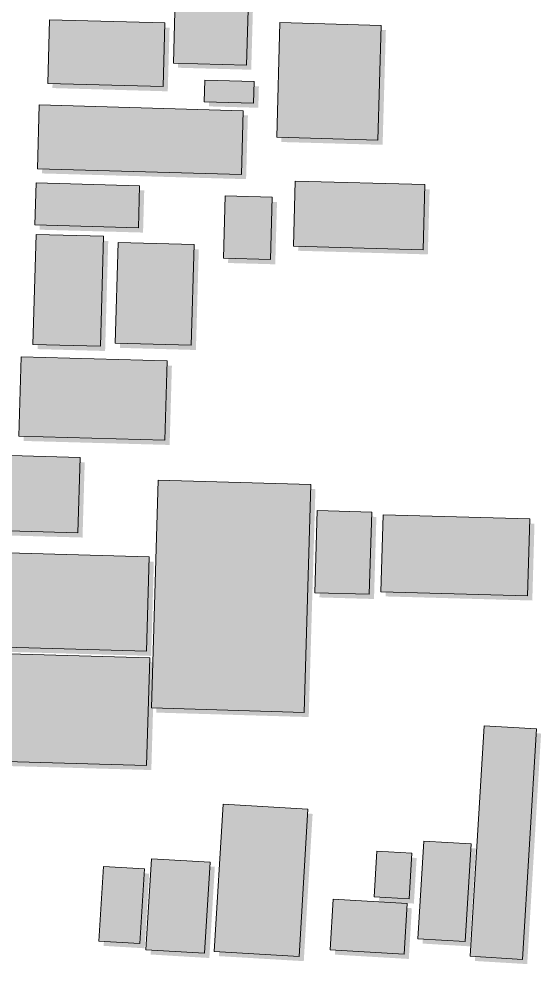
# Model space of a CAD drawing. Header units: metres. Extents: x 305859 to 307221, y 9155922 to 9156786.
# Drawn here: x 306872.9 to 306956.2, y 9155937.5 to 9156088.2 of the extents above; entities that cross this region are included whole.
import ezdxf

# ---------------------------------------------------------------- set-up
doc = ezdxf.new("R2010")
doc.units = ezdxf.units.M
doc.layers.add('B-BAYANGAN', color=7, linetype='Continuous', lineweight=0, true_color=0x76786c)
doc.layers.add('K-BANGUNAN_LUAR_TAPAK', color=7, linetype='Continuous', lineweight=9, true_color=0xdedede)

msp = doc.modelspace()

# ---------------------------------------------------------------- hatches: boundary and pattern name
at = {"layer": 'B-BAYANGAN', "true_color": 0x76786c}
h = msp.add_hatch(color=8, dxfattribs=at)
h.dxf.hatch_style = 1
h.paths.add_polyline_path([(306898.63, 9156092.88), (306910.29, 9156092.55), (306909.94, 9156080.13), (306898.27, 9156080.45), (306898.63, 9156092.88)])
h = msp.add_hatch(color=8, dxfattribs=at)
h.dxf.hatch_style = 1
h.paths.add_polyline_path([(306878.53, 9156087.35), (306896.92, 9156086.84), (306896.63, 9156076.69), (306878.24, 9156077.21), (306878.53, 9156087.35)])
h = msp.add_hatch(color=8, dxfattribs=at)
h.dxf.hatch_style = 1
h.paths.add_polyline_path([(306915.27, 9156086.92), (306931.41, 9156086.46), (306930.89, 9156068.16), (306914.75, 9156068.61), (306915.27, 9156086.92)])
h = msp.add_hatch(color=8, dxfattribs=at)
h.dxf.hatch_style = 1
h.paths.add_polyline_path([(306903.28, 9156077.71), (306911.16, 9156077.49), (306911.07, 9156074.07), (306903.19, 9156074.29), (306903.28, 9156077.71)])
h = msp.add_hatch(color=8, dxfattribs=at)
h.dxf.hatch_style = 1
h.paths.add_polyline_path([(306876.88, 9156073.77), (306909.41, 9156072.85), (306909.12, 9156062.69), (306876.59, 9156063.6), (306876.88, 9156073.77)])
h = msp.add_hatch(color=8, dxfattribs=at)
h.dxf.hatch_style = 1
h.paths.add_polyline_path([(306876.38, 9156061.34), (306892.88, 9156060.88), (306892.69, 9156054.17), (306876.19, 9156054.63), (306876.38, 9156061.34)])
h = msp.add_hatch(color=8, dxfattribs=at)
h.dxf.hatch_style = 1
h.paths.add_polyline_path([(306917.71, 9156061.64), (306938.39, 9156061.06), (306938.1, 9156050.69), (306917.42, 9156051.27), (306917.71, 9156061.64)])
h = msp.add_hatch(color=8, dxfattribs=at)
h.dxf.hatch_style = 1
h.paths.add_polyline_path([(306906.54, 9156059.27), (306914.05, 9156059.05), (306913.77, 9156049.11), (306906.25, 9156049.32), (306906.54, 9156059.27)])
h = msp.add_hatch(color=8, dxfattribs=at)
h.dxf.hatch_style = 1
h.paths.add_polyline_path([(306876.39, 9156053.14), (306887.14, 9156052.84), (306886.64, 9156035.29), (306875.89, 9156035.59), (306876.39, 9156053.14)])
h = msp.add_hatch(color=8, dxfattribs=at)
h.dxf.hatch_style = 1
h.paths.add_polyline_path([(306889.45, 9156051.84), (306901.58, 9156051.5), (306901.12, 9156035.45), (306888.99, 9156035.79), (306889.45, 9156051.84)])
h = msp.add_hatch(color=8, dxfattribs=at)
h.dxf.hatch_style = 1
h.paths.add_polyline_path([(306874.02, 9156033.62), (306897.29, 9156032.96), (306896.93, 9156020.31), (306873.65, 9156020.95), (306874.02, 9156033.62)])
h = msp.add_hatch(color=8, dxfattribs=at)
h.dxf.hatch_style = 1
h.paths.add_polyline_path([(306866.68, 9156018.03), (306883.39, 9156017.55), (306883.04, 9156005.55), (306866.34, 9156006.01), (306866.68, 9156018.03)])
h = msp.add_hatch(color=8, dxfattribs=at)
h.dxf.hatch_style = 1
h.paths.add_polyline_path([(306920.18, 9156013.26), (306919.11, 9155976.93), (306894.8, 9155977.64), (306895.86, 9156013.96), (306920.18, 9156013.26)])
h = msp.add_hatch(color=8, dxfattribs=at)
h.dxf.hatch_style = 1
h.paths.add_polyline_path([(306929.9, 9156008.84), (306929.52, 9155995.75), (306920.82, 9155996), (306921.21, 9156009.09), (306929.9, 9156008.84)])
h = msp.add_hatch(color=8, dxfattribs=at)
h.dxf.hatch_style = 1
h.paths.add_polyline_path([(306955.11, 9156007.77), (306954.76, 9155995.51), (306931.38, 9155996.16), (306931.73, 9156008.4), (306955.11, 9156007.77)])
h = msp.add_hatch(color=8, dxfattribs=at)
h.dxf.hatch_style = 1
h.paths.add_polyline_path([(306866.19, 9156002.5), (306894.41, 9156001.7), (306893.99, 9155986.68), (306865.77, 9155987.47), (306866.19, 9156002.5)])
h = msp.add_hatch(color=8, dxfattribs=at)
h.dxf.hatch_style = 1
h.paths.add_polyline_path([(306866.35, 9155986.43), (306894.5, 9155985.63), (306894.01, 9155968.48), (306865.85, 9155969.27), (306866.35, 9155986.43)])
h = msp.add_hatch(color=8, dxfattribs=at)
h.dxf.hatch_style = 1
h.paths.add_polyline_path([(306956.16, 9155974.3), (306953.95, 9155937.54), (306945.62, 9155938.04), (306947.84, 9155974.8), (306956.16, 9155974.3)])
h = msp.add_hatch(color=8, dxfattribs=at)
h.dxf.hatch_style = 1
h.paths.add_polyline_path([(306919.73, 9155961.49), (306918.32, 9155938.01), (306904.79, 9155938.81), (306906.2, 9155962.3), (306919.73, 9155961.49)])
h = msp.add_hatch(color=8, dxfattribs=at)
h.dxf.hatch_style = 1
h.paths.add_polyline_path([(306945.74, 9155955.97), (306944.8, 9155940.37), (306937.26, 9155940.81), (306938.21, 9155956.41), (306945.74, 9155955.97)])
h = msp.add_hatch(color=8, dxfattribs=at)
h.dxf.hatch_style = 1
h.paths.add_polyline_path([(306936.32, 9155954.46), (306935.88, 9155947.19), (306930.3, 9155947.53), (306930.74, 9155954.79), (306936.32, 9155954.46)])
h = msp.add_hatch(color=8, dxfattribs=at)
h.dxf.hatch_style = 1
h.paths.add_polyline_path([(306904.14, 9155953.06), (306903.26, 9155938.51), (306893.9, 9155939.07), (306894.78, 9155953.6), (306904.14, 9155953.06)])
h = msp.add_hatch(color=8, dxfattribs=at)
h.dxf.hatch_style = 1
h.paths.add_polyline_path([(306893.66, 9155951.96), (306892.95, 9155940.06), (306886.41, 9155940.45), (306887.13, 9155952.36), (306893.66, 9155951.96)])
h = msp.add_hatch(color=8, dxfattribs=at)
h.dxf.hatch_style = 1
h.paths.add_polyline_path([(306935.55, 9155946.45), (306935.07, 9155938.36), (306923.28, 9155939.05), (306923.77, 9155947.14), (306935.55, 9155946.45)])
at = {"layer": 'K-BANGUNAN_LUAR_TAPAK', "true_color": 0xececea}
h = msp.add_hatch(color=7, dxfattribs=at)
h.dxf.hatch_style = 1
h.paths.add_polyline_path([(306897.88, 9156093.63), (306909.54, 9156093.3), (306909.19, 9156080.88), (306897.52, 9156081.2), (306897.88, 9156093.63)])
h = msp.add_hatch(color=7, dxfattribs=at)
h.dxf.hatch_style = 1
h.paths.add_polyline_path([(306877.78, 9156088.1), (306896.17, 9156087.59), (306895.88, 9156077.44), (306877.49, 9156077.96), (306877.78, 9156088.1)])
h = msp.add_hatch(color=7, dxfattribs=at)
h.dxf.hatch_style = 1
h.paths.add_polyline_path([(306914.52, 9156087.67), (306930.66, 9156087.21), (306930.14, 9156068.91), (306914, 9156069.36), (306914.52, 9156087.67)])
h = msp.add_hatch(color=7, dxfattribs=at)
h.dxf.hatch_style = 1
h.paths.add_polyline_path([(306902.53, 9156078.46), (306910.41, 9156078.24), (306910.32, 9156074.82), (306902.44, 9156075.04), (306902.53, 9156078.46)])
h = msp.add_hatch(color=7, dxfattribs=at)
h.dxf.hatch_style = 1
h.paths.add_polyline_path([(306876.13, 9156074.52), (306908.66, 9156073.6), (306908.37, 9156063.44), (306875.84, 9156064.35), (306876.13, 9156074.52)])
h = msp.add_hatch(color=7, dxfattribs=at)
h.dxf.hatch_style = 1
h.paths.add_polyline_path([(306875.63, 9156062.09), (306892.13, 9156061.63), (306891.94, 9156054.92), (306875.44, 9156055.38), (306875.63, 9156062.09)])
h = msp.add_hatch(color=7, dxfattribs=at)
h.dxf.hatch_style = 1
h.paths.add_polyline_path([(306916.96, 9156062.39), (306937.64, 9156061.81), (306937.35, 9156051.44), (306916.67, 9156052.02), (306916.96, 9156062.39)])
h = msp.add_hatch(color=7, dxfattribs=at)
h.dxf.hatch_style = 1
h.paths.add_polyline_path([(306905.79, 9156060.02), (306913.3, 9156059.8), (306913.02, 9156049.86), (306905.5, 9156050.07), (306905.79, 9156060.02)])
h = msp.add_hatch(color=7, dxfattribs=at)
h.dxf.hatch_style = 1
h.paths.add_polyline_path([(306875.64, 9156053.89), (306886.39, 9156053.59), (306885.89, 9156036.04), (306875.14, 9156036.34), (306875.64, 9156053.89)])
h = msp.add_hatch(color=7, dxfattribs=at)
h.dxf.hatch_style = 1
h.paths.add_polyline_path([(306888.7, 9156052.59), (306900.83, 9156052.25), (306900.37, 9156036.2), (306888.24, 9156036.54), (306888.7, 9156052.59)])
h = msp.add_hatch(color=7, dxfattribs=at)
h.dxf.hatch_style = 1
h.paths.add_polyline_path([(306873.27, 9156034.37), (306896.54, 9156033.71), (306896.18, 9156021.06), (306872.9, 9156021.7), (306873.27, 9156034.37)])
h = msp.add_hatch(color=7, dxfattribs=at)
h.dxf.hatch_style = 1
h.paths.add_polyline_path([(306865.93, 9156018.78), (306882.64, 9156018.3), (306882.29, 9156006.3), (306865.59, 9156006.76), (306865.93, 9156018.78)])
h = msp.add_hatch(color=7, dxfattribs=at)
h.dxf.hatch_style = 1
h.paths.add_polyline_path([(306919.43, 9156014.01), (306918.36, 9155977.68), (306894.05, 9155978.39), (306895.11, 9156014.71), (306919.43, 9156014.01)])
h = msp.add_hatch(color=7, dxfattribs=at)
h.dxf.hatch_style = 1
h.paths.add_polyline_path([(306929.15, 9156009.59), (306928.77, 9155996.5), (306920.07, 9155996.75), (306920.46, 9156009.84), (306929.15, 9156009.59)])
h = msp.add_hatch(color=7, dxfattribs=at)
h.dxf.hatch_style = 1
h.paths.add_polyline_path([(306954.36, 9156008.52), (306954.01, 9155996.26), (306930.63, 9155996.91), (306930.98, 9156009.15), (306954.36, 9156008.52)])
h = msp.add_hatch(color=7, dxfattribs=at)
h.dxf.hatch_style = 1
h.paths.add_polyline_path([(306865.44, 9156003.25), (306893.66, 9156002.45), (306893.24, 9155987.43), (306865.02, 9155988.22), (306865.44, 9156003.25)])
h = msp.add_hatch(color=7, dxfattribs=at)
h.dxf.hatch_style = 1
h.paths.add_polyline_path([(306865.6, 9155987.18), (306893.75, 9155986.38), (306893.26, 9155969.23), (306865.1, 9155970.02), (306865.6, 9155987.18)])
h = msp.add_hatch(color=7, dxfattribs=at)
h.dxf.hatch_style = 1
h.paths.add_polyline_path([(306955.41, 9155975.05), (306953.2, 9155938.29), (306944.87, 9155938.79), (306947.09, 9155975.55), (306955.41, 9155975.05)])
h = msp.add_hatch(color=7, dxfattribs=at)
h.dxf.hatch_style = 1
h.paths.add_polyline_path([(306918.98, 9155962.24), (306917.57, 9155938.76), (306904.04, 9155939.56), (306905.45, 9155963.05), (306918.98, 9155962.24)])
h = msp.add_hatch(color=7, dxfattribs=at)
h.dxf.hatch_style = 1
h.paths.add_polyline_path([(306944.99, 9155956.72), (306944.05, 9155941.12), (306936.51, 9155941.56), (306937.46, 9155957.16), (306944.99, 9155956.72)])
h = msp.add_hatch(color=7, dxfattribs=at)
h.dxf.hatch_style = 1
h.paths.add_polyline_path([(306935.57, 9155955.21), (306935.13, 9155947.94), (306929.55, 9155948.28), (306929.99, 9155955.54), (306935.57, 9155955.21)])
h = msp.add_hatch(color=7, dxfattribs=at)
h.dxf.hatch_style = 1
h.paths.add_polyline_path([(306903.39, 9155953.81), (306902.51, 9155939.26), (306893.15, 9155939.82), (306894.03, 9155954.35), (306903.39, 9155953.81)])
h = msp.add_hatch(color=7, dxfattribs=at)
h.dxf.hatch_style = 1
h.paths.add_polyline_path([(306892.91, 9155952.71), (306892.2, 9155940.81), (306885.66, 9155941.2), (306886.38, 9155953.11), (306892.91, 9155952.71)])
h = msp.add_hatch(color=7, dxfattribs=at)
h.dxf.hatch_style = 1
h.paths.add_polyline_path([(306934.8, 9155947.2), (306934.32, 9155939.11), (306922.53, 9155939.8), (306923.02, 9155947.89), (306934.8, 9155947.2)])

# ---------------------------------------------------------------- linework, layer by layer
at = {"layer": 'K-BANGUNAN_LUAR_TAPAK', "color": 253, "lineweight": 9, "true_color": 0xb0b0ae}
for points in [[(306897.88, 9156093.63), (306909.54, 9156093.3), (306909.19, 9156080.88), (306897.52, 9156081.2), (306897.88, 9156093.63)], [(306877.78, 9156088.1), (306896.17, 9156087.59), (306895.88, 9156077.44), (306877.49, 9156077.96), (306877.78, 9156088.1)], [(306914.52, 9156087.67), (306930.66, 9156087.21), (306930.14, 9156068.91), (306914, 9156069.36), (306914.52, 9156087.67)], [(306902.53, 9156078.46), (306910.41, 9156078.24), (306910.32, 9156074.82), (306902.44, 9156075.04), (306902.53, 9156078.46)], [(306876.13, 9156074.52), (306908.66, 9156073.6), (306908.37, 9156063.44), (306875.84, 9156064.35), (306876.13, 9156074.52)], [(306875.63, 9156062.09), (306892.13, 9156061.63), (306891.94, 9156054.92), (306875.44, 9156055.38), (306875.63, 9156062.09)], [(306916.96, 9156062.39), (306937.64, 9156061.81), (306937.35, 9156051.44), (306916.67, 9156052.02), (306916.96, 9156062.39)], [(306905.79, 9156060.02), (306913.3, 9156059.8), (306913.02, 9156049.86), (306905.5, 9156050.07), (306905.79, 9156060.02)], [(306875.64, 9156053.89), (306886.39, 9156053.59), (306885.89, 9156036.04), (306875.14, 9156036.34), (306875.64, 9156053.89)], [(306888.7, 9156052.59), (306900.83, 9156052.25), (306900.37, 9156036.2), (306888.24, 9156036.54), (306888.7, 9156052.59)], [(306873.27, 9156034.37), (306896.54, 9156033.71), (306896.18, 9156021.06), (306872.9, 9156021.7), (306873.27, 9156034.37)], [(306865.93, 9156018.78), (306882.64, 9156018.3), (306882.29, 9156006.3), (306865.59, 9156006.76), (306865.93, 9156018.78)], [(306919.43, 9156014.01), (306918.36, 9155977.68), (306894.05, 9155978.39), (306895.11, 9156014.71), (306919.43, 9156014.01)], [(306929.15, 9156009.59), (306928.77, 9155996.5), (306920.07, 9155996.75), (306920.46, 9156009.84), (306929.15, 9156009.59)], [(306954.36, 9156008.52), (306954.01, 9155996.26), (306930.63, 9155996.91), (306930.98, 9156009.15), (306954.36, 9156008.52)], [(306865.44, 9156003.25), (306893.66, 9156002.45), (306893.24, 9155987.43), (306865.02, 9155988.22), (306865.44, 9156003.25)], [(306865.6, 9155987.18), (306893.75, 9155986.38), (306893.26, 9155969.23), (306865.1, 9155970.02), (306865.6, 9155987.18)], [(306955.41, 9155975.05), (306953.2, 9155938.29), (306944.87, 9155938.79), (306947.09, 9155975.55), (306955.41, 9155975.05)], [(306918.98, 9155962.24), (306917.57, 9155938.76), (306904.04, 9155939.56), (306905.45, 9155963.05), (306918.98, 9155962.24)], [(306944.99, 9155956.72), (306944.05, 9155941.12), (306936.51, 9155941.56), (306937.46, 9155957.16), (306944.99, 9155956.72)], [(306935.57, 9155955.21), (306935.13, 9155947.94), (306929.55, 9155948.28), (306929.99, 9155955.54), (306935.57, 9155955.21)], [(306903.39, 9155953.81), (306902.51, 9155939.26), (306893.15, 9155939.82), (306894.03, 9155954.35), (306903.39, 9155953.81)], [(306892.91, 9155952.71), (306892.2, 9155940.81), (306885.66, 9155941.2), (306886.38, 9155953.11), (306892.91, 9155952.71)], [(306934.8, 9155947.2), (306934.32, 9155939.11), (306922.53, 9155939.8), (306923.02, 9155947.89), (306934.8, 9155947.2)]]:
    msp.add_lwpolyline(points, close=True, dxfattribs=at)

doc.saveas('drawing.dxf')
